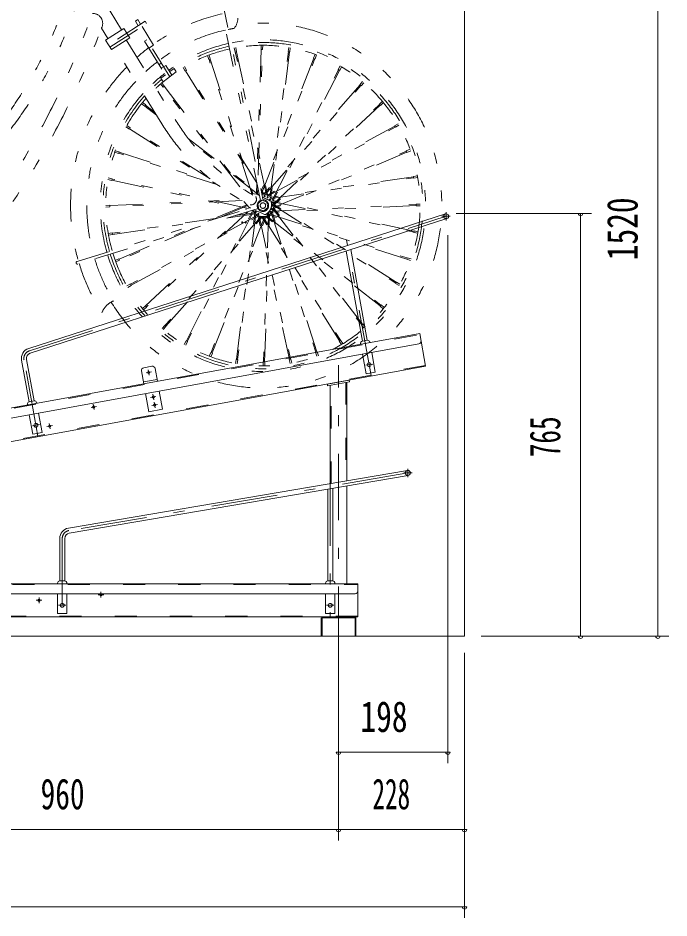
# Model space of a CAD drawing. Units: millimetres, scale not verified. Extents: x -5940 to 5940, y -6448 to 6448.
# Drawn here: x -605 to 573, y -5070 to -3441 of the extents above; entities that cross this region are included whole.
import ezdxf
from ezdxf.enums import TextEntityAlignment as Align

# ---------------------------------------------------------------- set-up
doc = ezdxf.new("R2010")
doc.units = ezdxf.units.MM
doc.header["$LTSCALE"] = 10
for name, pattern in [('USER2', [10, 4, -6]), ('USER3', [24, 12, -5, 2, -5]), ('USER4', [25, 6, -5, 2, -5, 2, -5])]:
    doc.linetypes.add(name, pattern=pattern)
doc.layers.add('0-0_0', color=7, linetype='Continuous')
for name, color, linetype, lineweight in [('0-2_2-0BOLD', 7, 'Continuous', 18), ('0-3_2-1HIDDEN', 3, 'USER2', 18), ('0-4_2-2CENTER', 3, 'USER3', 18), ('0-5_2-5DIM', 3, 'Continuous', 18), ('0-6_2-6HATCH', 2, 'USER4', 18)]:
    doc.layers.add(name, color=color, linetype=linetype, lineweight=lineweight)
doc.styles.add('ＭＳ ゴシック', font='')
doc.styles.get('ＭＳ ゴシック').set_extended_font_data('MS Gothic')

# ---------------------------------------------------------------- blocks, each defined once
blk = doc.blocks.new('ｊｊ2')
at = {"layer": '0-6_2-6HATCH'}
for p, q in [((4869.11, -11824.15), (4795.51, -11706.85)), ((5125.48, -12132.79), (5048.35, -11762.98)), ((5053.24, -11761.96), (5130.38, -12131.77)), ((4898.76, -11805.55), (4904.07, -11814.02)), ((4843.7, -11840.09), (4831.86, -11821.24)), ((4957.85, -11909.14), (4902.49, -11820.91)), ((4877.62, -11842.42), (4968.13, -11986.68)), ((4943.29, -11994.12), (4856.44, -11855.71)), ((5076.82, -11857), (5078.45, -11864.31)), ((5129.51, -11859.57), (5129.77, -11852.09)), ((5176.63, -11863.44), (5177.6, -11856.01)), ((5030.03, -11877.83), (5027.68, -11870.6)), ((5136.85, -12123.47), (5078.95, -11864.22)), ((5080.92, -11863.86), (5139.12, -12124.46)), ((5127.01, -11859.58), (5119.41, -12079.2)), ((5121.13, -12087.43), (5129.01, -11859.57)), ((5142.87, -12126.95), (5177.12, -11863.52)), ((5179.1, -11863.86), (5144.66, -12128.65)), ((5229.03, -11869.5), (5226.23, -11876.45)), ((4942.35, -11884.44), (4938.12, -11887.1)), ((4984.99, -11890.78), (4989.09, -11897.19)), ((5109.44, -12120.33), (5030.51, -11877.66)), ((5032.38, -11876.96), (5111.67, -12120.71)), ((5223.87, -11875.61), (5127, -12115.59)), ((5127.74, -12119.12), (5225.76, -11876.28)), ((5269.18, -11896.2), (5272.63, -11889.55)), ((4986.93, -11898.45), (5120.03, -12106.65)), ((5118.88, -12101.14), (4988.66, -11897.44)), ((5147.33, -12132.27), (5269.62, -11896.45)), ((5271.36, -11897.44), (5148.44, -12134.49)), ((4945.62, -11927.97), (4940.94, -11921.98)), ((5309.41, -11923.79), (5130.81, -12122.28)), ((5316.35, -11919.82), (5311.34, -11925.39)), ((5087.29, -12108.36), (4946.01, -11927.65)), ((4947.53, -11926.35), (5092.42, -12111.68)), ((5133.27, -12122.53), (5310.96, -11925.07)), ((5344.95, -11958.64), (5350.47, -11953.57)), ((4933.37, -11978.31), (4912.17, -11962.09)), ((4913.45, -11960.55), (4930.34, -11973.47)), ((5149.71, -12138.79), (5345.28, -11959.02)), ((5346.57, -11960.55), (5149.99, -12141.26)), ((4884.94, -12001.35), (4878.59, -11997.39)), ((4883.7, -12003.53), (5050.94, -12107.95)), ((5032.52, -12094.09), (4884.69, -12001.79)), ((5373.32, -11998.33), (5137.6, -12123.76)), ((5139.83, -12124.84), (5374.33, -12000.05)), ((5374.58, -12000.48), (5381.19, -11996.97)), ((4991.95, -12020.59), (5122.98, -12120.81)), ((5123.17, -12123.47), (4997.13, -12027.07)), ((4863.52, -12047.94), (4856.37, -12045.7)), ((5046.56, -12104.81), (4863.68, -12047.47)), ((4864.36, -12045.58), (5041.65, -12101.17)), ((5395.66, -12045.58), (5149.13, -12148.15)), ((5149.71, -12145.74), (5394.97, -12043.7)), ((5394.79, -12043.23), (5401.71, -12040.35)), ((4844.2, -12092.12), (4851.52, -12093.67)), ((4851.1, -12096.14), (5099.54, -12148.86)), ((5103.51, -12147.66), (4851.44, -12094.16)), ((5117.94, -12121.78), (5118.68, -12100.2)), ((5407.88, -12090.22), (5143.47, -12127.47)), ((5145.19, -12129.25), (5408.24, -12092.19)), ((5415.74, -12091.64), (5408.33, -12092.68)), ((5121.82, -12122.44), (5105.54, -12119.67)), ((5120.4, -12108.43), (5119.93, -12122.12)), ((5126.46, -12112.99), (5132.49, -12122.42)), ((5130.01, -12122.27), (5127.61, -12118.51)), ((4847.31, -12142.27), (5088.19, -12131.37)), ((5091.57, -12133.22), (4847.32, -12144.27)), ((5094.97, -12135.04), (5104.56, -12145.52)), ((5408.92, -12188.39), (5147.72, -12132.96)), ((5148.73, -12135.22), (5408.58, -12190.37)), ((4786.86, -12243.28), (5119.53, -12142.82)), ((5120.97, -12147.61), (4788.31, -12248.07)), ((4847.32, -12144.77), (4839.84, -12145.11)), ((4988.66, -12387.09), (5111.34, -12150.51)), ((5112.69, -12152.26), (4990.4, -12388.09)), ((5100.25, -12140.81), (5040.19, -12165.8)), ((5050.61, -12163.63), (5101.68, -12142.38)), ((5109.69, -12151.01), (5112.3, -12151.57)), ((5138.44, -12160.87), (5149.53, -12136.26)), ((5412.71, -12142.26), (5145.96, -12154.33)), ((5147.33, -12152.27), (5412.7, -12140.26)), ((5148.88, -12148.9), (5312.49, -12358.18)), ((5314.02, -12356.88), (5149.55, -12146.52)), ((5376.32, -12281.01), (5149.83, -12139.58)), ((5150.01, -12142.05), (5375.33, -12282.75)), ((5412.7, -12139.76), (5420.18, -12139.42)), ((5046.26, -12164.95), (4851.78, -12192.34)), ((4852.15, -12194.31), (5033.72, -12168.73)), ((5120.2, -12159.69), (4885.69, -12284.48)), ((4886.7, -12286.21), (5122.43, -12160.77)), ((4913.45, -12323.98), (5097.67, -12154.64)), ((5102.07, -12153.32), (4914.75, -12325.51)), ((5126.75, -12162), (4949.07, -12359.47)), ((4950.61, -12360.74), (5129.21, -12162.25)), ((5133.7, -12161.92), (5034.27, -12408.26)), ((5036.15, -12408.93), (5136.1, -12161.32)), ((5066.14, -12164.16), (5116.56, -12157.06)), ((5114.83, -12155.29), (5078.68, -12160.38)), ((5080.93, -12420.67), (5115.36, -12155.88)), ((5117.15, -12157.58), (5082.9, -12421.01)), ((5179.11, -12420.67), (5120.9, -12160.07)), ((5123.17, -12161.06), (5181.07, -12420.31)), ((5271.36, -12387.09), (5127.54, -12162.11)), ((5130.01, -12162.27), (5273.09, -12386.08)), ((5140.2, -12159.48), (5131.01, -12424.96)), ((5133.01, -12424.95), (5142.25, -12158.09)), ((5346.58, -12323.98), (5134.47, -12161.76)), ((5136.85, -12161.06), (5347.85, -12322.44)), ((5395.66, -12238.95), (5140.87, -12159.06)), ((5142.87, -12157.59), (5396.34, -12237.07)), ((5145.47, -12154.96), (5227.64, -12407.57)), ((5229.52, -12406.87), (5146.92, -12152.95)), ((5004.83, -12182.68), (4865.06, -12240.84)), ((4844.28, -12192.89), (4851.69, -12191.85)), ((4864.36, -12238.96), (4985.85, -12188.41)), ((5415.82, -12192.42), (5408.5, -12190.86)), ((4858.32, -12244.18), (4865.23, -12241.3)), ((5396.51, -12236.6), (5403.65, -12238.84)), ((4885.44, -12284.05), (4878.83, -12287.57)), ((5375.09, -12283.18), (5381.44, -12287.15)), ((4915.07, -12325.89), (4909.56, -12330.96)), ((5348.17, -12322.06), (5354.12, -12326.6)), ((4943.67, -12364.71), (4948.68, -12359.15)), ((5316.72, -12364.4), (5312.11, -12358.5)), ((4990.84, -12388.33), (4987.39, -12394.98)), ((5277.56, -12392.14), (5273.53, -12385.83)), ((5030.99, -12415.03), (5033.79, -12408.09)), ((5229.49, -12414.86), (5227.17, -12407.74)), ((5083.39, -12421.09), (5082.42, -12428.52)), ((5130.25, -12432.45), (5130.51, -12424.96)), ((5183.2, -12427.53), (5181.57, -12420.22))]:
    blk.add_line(p, q, dxfattribs=at)
for points in [[(4847.43, -11855.46), (4915.2, -11812.94), (4912.54, -11808.7), (4844.78, -11851.22)], [(4899.83, -11816.68), (4894.52, -11808.21), (4898.76, -11805.55)], [(4906.73, -11818.25), (4927.99, -11852.14), (4919.52, -11857.45)], [(4915.78, -11842.09), (4911.55, -11844.75), (4953.82, -11912.11)], [(5078.45, -11864.31), (5081.41, -11863.77), (5079.75, -11856.35)], [(5126.77, -11851.98), (5126.51, -11859.59), (5129.51, -11859.57)], [(5180.57, -11856.4), (5179.59, -11863.95), (5176.63, -11863.44)], [(5030.54, -11869.67), (5032.85, -11876.79), (5030.03, -11877.83)], [(5226.23, -11876.45), (5223.4, -11875.44), (5226.25, -11868.38)], [(4961.88, -11906.16), (4950.88, -11888.62), (4942.22, -11893.64)], [(5275.29, -11890.93), (5271.79, -11897.69), (5269.18, -11896.2)], [(4949.82, -11905.74), (4941.75, -11911.7), (4945.75, -11918.07), (4969.95, -11900.2)], [(4969.95, -11900.2), (4965.95, -11893.83), (4957.89, -11899.78)], [(4989.09, -11897.19), (4986.5, -11898.71), (4982.47, -11892.4)], [(4943.3, -11920.13), (4947.91, -11926.03), (4945.62, -11927.97)], [(5311.34, -11925.39), (5309.03, -11923.47), (5314.12, -11917.81)], [(4905.9, -11957.93), (4911.85, -11962.48), (4913.77, -11960.17), (4907.72, -11955.55)], [(5352.49, -11955.78), (5346.89, -11960.93), (5344.95, -11958.64)], [(4877, -11999.93), (4883.45, -12003.96), (4884.94, -12001.35)], [(5379.78, -11994.32), (5373.07, -11997.89), (5374.58, -12000.48)], [(4857.27, -12042.83), (4864.53, -12045.11), (4863.52, -12047.94)], [(5402.86, -12043.12), (5395.83, -12046.04), (5394.79, -12043.23)], [(4851.52, -12093.67), (4851.02, -12096.63), (4843.57, -12095.05)], [(5408.33, -12092.68), (5407.79, -12089.73), (5415.32, -12088.67)], [(4839.71, -12142.11), (4847.31, -12141.77), (4847.32, -12144.77)], [(5420.31, -12142.42), (5412.71, -12142.76), (5412.7, -12139.76)], [(4851.69, -12191.85), (4852.23, -12194.8), (4844.7, -12195.87)], [(5408.5, -12190.86), (5409, -12187.9), (5416.45, -12189.48)], [(4865.23, -12241.3), (4864.19, -12238.49), (4857.16, -12241.41)], [(5402.75, -12241.7), (5395.49, -12239.42), (5396.51, -12236.6)], [(5383.03, -12284.6), (5376.57, -12280.57), (5375.09, -12283.18)], [(4880.24, -12290.22), (4886.96, -12286.64), (4885.44, -12284.05)], [(4907.53, -12328.75), (4913.13, -12323.6), (4915.07, -12325.89)], [(5352.3, -12328.99), (5346.25, -12324.36), (5348.17, -12322.06)], [(4948.68, -12359.15), (4950.99, -12361.06), (4945.9, -12366.72)], [(5312.11, -12358.5), (5314.4, -12356.56), (5319.09, -12362.55)], [(4984.73, -12393.6), (4988.23, -12386.84), (4990.84, -12388.33)], [(5273.53, -12385.83), (5270.93, -12387.34), (5275.03, -12393.75)], [(5033.79, -12408.09), (5036.62, -12409.1), (5033.77, -12416.15)], [(5227.17, -12407.74), (5229.99, -12406.7), (5232.34, -12413.94)], [(5079.45, -12428.13), (5080.43, -12420.58), (5083.39, -12421.09)], [(5130.51, -12424.96), (5133.51, -12424.94), (5133.25, -12432.55)], [(5181.57, -12420.22), (5178.61, -12420.76), (5180.27, -12428.18)]]:
    blk.add_lwpolyline(points, dxfattribs=at)
for points in [[(4839.46, -11842.75), (4873.35, -11821.49), (4883.97, -11838.43), (4850.09, -11859.69)], [(5139.25, -12145.57), (5131.77, -12151.92), (5122.53, -12148.61), (5120.77, -12138.96), (5128.25, -12132.61), (5137.5, -12135.92)]]:
    blk.add_lwpolyline(points, close=True, dxfattribs=at)
for centre, radius in [((5130.01, -12142.27), 10.5), ((5132.96, -12125.02), 1), ((5138.68, -12127.06), 1), ((5143.36, -12130.95), 1), ((5146.42, -12136.19), 1), ((5130.01, -12142.27), 5), ((5143.48, -12153.44), 1), ((5146.49, -12148.16), 1), ((5147.51, -12142.17), 1), ((5116.67, -12153.59), 1), ((5121.34, -12157.47), 1), ((5138.84, -12157.37), 1)]:
    blk.add_circle(centre, radius, dxfattribs=at)
for centre, radius, start, end in [((4064.87, -11535.64), 739.5, 302.91849, 344.42796), ((4064.87, -11535.64), 760.5, 302.84097, 343.00319), ((3417.76, -11284.61), 1487.5, 321.66478, 339.95148), ((4816.11, -11812.52), 18, 331.05298, 93.15857), ((5130.01, -12142.27), 355.2, 102.18501, 124.83725), ((5053.81, -11802.15), 30, 319.93584, 358.94864), ((3417.76, -11284.61), 1512.5, 321.62996, 339.21928), ((5130.01, -12142.27), 330.2, 211.90643, 98.62029), ((5130.01, -12142.27), 325.2, 102.22231, 125.972), ((5130.01, -12142.27), 325.2, 99.42389, 101.34135), ((5130.01, -12142.27), 300.2, 197.28043, 101.30469), ((5130.01, -12142.27), 295.2, 197.28845, 101.29655), ((5130.01, -12142.27), 290.2, 197.29677, 101.28815), ((5130.01, -12142.27), 355.2, 126.45345, 130.91991), ((5130.01, -12142.27), 300.2, 102.259, 125.3382), ((5130.01, -12142.27), 295.2, 102.26701, 123.45035), ((5130.01, -12142.27), 290.2, 102.27533, 123.47346), ((5130.01, -12142.27), 355.2, 135.02707, 196.3999), ((5130.01, -12142.27), 325.2, 126.85544, 131.74046), ((5130.01, -12142.27), 300.2, 127.25198, 132.55144), ((5130.01, -12142.27), 325.2, 136.24278, 196.36278), ((5130.01, -12142.27), 295.2, 129.29178, 132.73033), ((5130.01, -12142.27), 290.2, 129.41621, 132.91553), ((5130.01, -12142.27), 300.2, 137.44781, 196.32611), ((5130.01, -12142.27), 295.2, 137.71417, 196.31796), ((5130.01, -12142.27), 290.2, 137.99008, 196.30956), ((5306.96, -11774.08), 400, 212.10625, 241.59892), ((5282.12, -11781.52), 400, 212.10625, 243.89972), ((5108.03, -12130.91), 10, 259.09418, 29.84842), ((5130.01, -12142.27), 20, 203.98308, 94.60013), ((5306.96, -11774.08), 395, 241.79362, 242.34769), ((5306.96, -11774.08), 395, 243.2805, 245.79729), ((5125.97, -12140.45), 20, 294.77478, 17.7146), ((5282.12, -11781.52), 405, 243.99652, 244.36021), ((5282.12, -11781.52), 405, 245.41913, 248.60184), ((4787.59, -12245.67), 2.5, 106.80627, 286.80626), ((5130.01, -12142.27), 355.2, 197.20645, 213.1143), ((5130.01, -12142.27), 325.2, 197.24373, 211.99695), ((4869.49, -12351.55), 40, 112.44263, 157.61142)]:
    blk.add_arc(centre, radius, start, end, dxfattribs=at)

msp = doc.modelspace()

# ---------------------------------------------------------------- linework, layer by layer
at = {"layer": '0-2_2-0BOLD'}
for p, q in [((202.6, -4560.42), (202.6, -2922.76)), ((167.91, -3795.9), (-586.1, -4039.47)), ((-583.33, -4048.03), (170.68, -3804.46)), ((-1182.78, -4268.09), (119.83, -4031.26)), ((14.6, -4031.08), (14.78, -4032.06)), ((31.51, -4029.02), (31.33, -4028.04)), ((-590.1, -4059.34), (-576.44, -4134.47)), ((-377.96, -4074.5), (-363.21, -4071.82)), ((-377.79, -4103.44), (-381.99, -4080.32)), ((-357.39, -4075.84), (-353.19, -4098.97)), ((-353.81, -4095.52), (-378.41, -4099.99)), ((-10.4, -4100.92), (-10.4, -4279.14)), ((-368.57, -4154.11), (-374.57, -4121.15)), ((-40.4, -4106.37), (-40.4, -4284.24)), ((-571.79, -4137.69), (-571.61, -4138.68)), ((-588.51, -4140.73), (-588.33, -4141.72)), ((-585.11, -4159.43), (-578.67, -4194.85)), ((-514.08, -4364.73), (99.35, -4260.49)), ((100.86, -4269.36), (-512.57, -4373.61)), ((-10.4, -4288.27), (-10.4, -4465.42)), ((9.6, -4465.42), (-1415.4, -4465.42)), ((-533.9, -4464.42), (-533.9, -4465.42)), ((-516.9, -4465.42), (-516.9, -4464.42)), ((-48.9, -4465.42), (-48.9, -4464.42)), ((-31.9, -4464.42), (-31.9, -4465.42)), ((-1410.4, -4483.42), (4.6, -4483.42)), ((-56.9, -4560.42), (-56.9, -4527.02)), ((-55.3, -4527.02), (-55.3, -4560.42)), ((6.1, -4560.42), (6.1, -4527.02)), ((202.6, -4560.42), (-1796.56, -4560.42))]:
    msp.add_line(p, q, dxfattribs=at)
for points in [[(-3.18, -3860.62), (26.67, -4024.82), (17.82, -4026.43), (-11.82, -3863.41)], [(-1296.71, -4331.5), (132.26, -4071.68), (121.53, -4012.65), (-1226.37, -4257.73), (-1250.52, -4292.61), (-1302.08, -4301.98)], [(34.72, -4046.73), (41.16, -4082.15), (24.44, -4085.19), (18, -4049.77)], [(-576.44, -4134.47), (-585.29, -4136.08), (-598.95, -4060.95)], [(-349.97, -4116.67), (-343.98, -4149.63), (-368.57, -4154.11)], [(-578.67, -4194.85), (-561.95, -4191.81), (-568.39, -4156.39)], [(-35.9, -4292.6), (-35.9, -4460.42), (-44.9, -4460.42), (-44.9, -4294.13)], [(-520.9, -4383.47), (-520.9, -4460.42), (-529.9, -4460.42), (-529.9, -4383.47)], [(9.6, -4465.42), (9.6, -4525.42), (-1465.4, -4525.42), (-1465.4, -4515.42), (-1415.4, -4465.42), (-1415.4, -4478.42)], [(-516.9, -4483.42), (-516.9, -4519.42), (-533.9, -4519.42), (-533.9, -4483.42)], [(-48.9, -4483.42), (-48.9, -4519.42), (-31.9, -4519.42), (-31.9, -4483.42)], [(-55.3, -4527.02), (4.5, -4527.02), (4.5, -4560.42)]]:
    msp.add_lwpolyline(points, dxfattribs=at)
msp.add_lwpolyline([(-6.29, -4096.92), (-5.72, -4100.07), (-45.08, -4107.22), (-45.65, -4104.08)], close=True, dxfattribs=at)
for centre, radius in [((30.12, -4068.91), 3.5), ((-368.8, -4083), 2), ((-360.75, -4127.27), 2.1), ((-468.26, -4145.3), 2.1), ((-358.06, -4142.03), 2.1), ((-572.99, -4178.57), 3.5), ((-548.31, -4180.18), 2.1), ((-567.4, -4495.42), 2.1), ((-455.4, -4485.42), 2.1), ((-525.4, -4504.42), 3.5), ((-40.4, -4504.42), 3.5)]:
    msp.add_circle(centre, radius, dxfattribs=at)
for centre, radius, start, end in [((169.29, -3800.18), 4.5, 287.9023, 107.9023), ((-580.26, -4057.55), 19, 107.9023, 190.30484), ((18.54, -4030.36), 4, 100.30486, 190.30484), ((27.39, -4028.75), 4, 10.30486, 100.30486), ((118.94, -4026.34), 5, 280.30486, 10.30486), ((-580.26, -4057.55), 10, 107.9023, 190.30484), ((-362.31, -4076.74), 5, 10.30486, 100.30486), ((-377.07, -4079.42), 5, 100.30486, 190.30484), ((-584.58, -4140.02), 4, 100.30486, 190.30484), ((-575.72, -4138.41), 4, 10.30486, 100.30486), ((100.1, -4264.92), 4.5, 279.64491, 99.64491), ((-510.9, -4383.47), 19, 99.64491, 180), ((-510.9, -4383.47), 10, 99.64491, 180), ((-529.9, -4464.42), 4, 90, 180), ((-520.9, -4464.42), 4, 0, 90), ((-44.9, -4464.42), 4, 90, 180), ((-35.9, -4464.42), 4, 0, 90), ((4.6, -4478.42), 5, 270, 0), ((-55.3, -4527.02), 1.6, 90, 180), ((4.5, -4527.02), 1.6, 0, 90)]:
    msp.add_arc(centre, radius, start, end, dxfattribs=at)
at = {"layer": '0-3_2-1HIDDEN'}
for p, q in [((-1202.87, -4255.08), (121.81, -4014.23)), ((131.98, -4070.11), (-1297, -4329.92)), ((-12, -4101.21), (-12, -4279.14)), ((-38.8, -4284.24), (-38.8, -4106.08)), ((-1415.4, -4467.02), (9.6, -4467.02)), ((9.6, -4523.82), (-1465.4, -4523.82))]:
    msp.add_line(p, q, dxfattribs=at)
for centre, start, end in [((169.29, -3800.18), 107.90305, 287.90305), ((100.1, -4264.92), 99.64326, 279.64252)]:
    msp.add_arc(centre, 4.5, start, end, dxfattribs=at)
at = {"layer": '0-4_2-2CENTER'}
for p, q in [((169.29, -3792.68), (169.29, -3807.68)), ((-584.72, -4043.75), (169.29, -3800.18)), ((176.79, -3800.18), (161.79, -3800.18)), ((33.7, -4088.59), (-10.84, -3843.63)), ((-569.42, -4198.25), (-594.53, -4060.14)), ((-25.4, -4590.42), (-25.4, -4069.86)), ((23.72, -4070.07), (36.51, -4067.75)), ((-363.88, -4082.1), (-373.72, -4083.89)), ((-367.9, -4087.92), (-369.69, -4078.08)), ((-365.76, -4128.19), (-355.73, -4126.36)), ((-359.83, -4132.29), (-361.66, -4122.26)), ((-357.15, -4147.05), (-358.97, -4137.01)), ((-473.27, -4146.21), (-463.24, -4144.38)), ((-467.34, -4150.31), (-469.17, -4140.28)), ((-363.08, -4142.94), (-353.04, -4141.12)), ((-566.6, -4177.41), (-579.39, -4179.73)), ((-543.29, -4179.27), (-553.33, -4181.09)), ((-547.39, -4185.2), (-549.22, -4175.16)), ((100.1, -4264.92), (-513.33, -4369.17)), ((107.6, -4264.92), (92.6, -4264.92)), ((100.1, -4257.42), (100.1, -4272.42)), ((-40.4, -4277), (-40.4, -4524.42)), ((-525.4, -4383.47), (-525.4, -4524.42)), ((-562.3, -4495.42), (-572.5, -4495.42)), ((-567.4, -4500.52), (-567.4, -4490.32)), ((-460.5, -4485.42), (-450.3, -4485.42)), ((-455.4, -4490.52), (-455.4, -4480.32)), ((-531.9, -4504.42), (-518.9, -4504.42)), ((-33.9, -4504.42), (-46.9, -4504.42))]:
    msp.add_line(p, q, dxfattribs=at)
for centre, start, end in [((-580.26, -4057.55), 107.90256, 190.30472), ((-510.9, -4383.47), 99.6451, 180)]:
    msp.add_arc(centre, 14.5, start, end, dxfattribs=at)
at = {"layer": '0-5_2-5DIM'}
for p, q in [((552.6, -4560.42), (552.6, -3040.42)), ((187.41, -3795.42), (432.6, -3795.42)), ((416.6, -3795.42), (408.6, -3795.42)), ((412.6, -3795.42), (412.6, -4560.42)), ((172.6, -3834.66), (172.6, -4790.42)), ((572.6, -4560.42), (232.6, -4560.42)), ((416.6, -4560.42), (408.6, -4560.42)), ((556.6, -4560.42), (548.6, -4560.42)), ((-25.4, -4930.42), (-25.4, -4590.42)), ((202.6, -4590.42), (202.6, -5070.42)), ((-21.4, -4770.42), (-29.4, -4770.42)), ((172.6, -4770.42), (-25.4, -4770.42)), ((176.6, -4770.42), (168.6, -4770.42)), ((-1622.4, -4910.42), (202.6, -4910.42)), ((-21.4, -4910.42), (-29.4, -4910.42)), ((206.6, -4910.42), (198.6, -4910.42)), ((202.6, -5050.42), (-1622.4, -5050.42)), ((206.6, -5050.42), (198.6, -5050.42))]:
    msp.add_line(p, q, dxfattribs=at)
for centre in [(412.6, -3795.42), (412.6, -4560.42), (552.6, -4560.42), (-25.4, -4770.42), (172.6, -4770.42), (-25.4, -4910.42), (202.6, -4910.42), (202.6, -5050.42)]:
    msp.add_arc(centre, 4, 180, 0, dxfattribs=at)
at = {"layer": '0-6_2-6HATCH'}
for centre in [(-199.55, -3811.49), (-193.48, -3811.46)]:
    msp.add_circle(centre, 1, dxfattribs=at)

# ---------------------------------------------------------------- block references
at = {"layer": '0-0_0', "xscale": 0.98}
msp.add_blockref('ｊｊ2', (-5189.62, 8361.3), dxfattribs=at)

# ---------------------------------------------------------------- texts
at = {"layer": '0-5_2-5DIM', "color": 7, "style": 'ＭＳ ゴシック'}
for s, width, p in [('1520', 0.75, (532.6, -3879.91)), ('765', 0.65, (392.6, -4236.44))]:
    msp.add_text(s, height=55.72, rotation=90, dxfattribs=dict(at, width=width)).set_placement(p, align=Align.BOTTOM_LEFT)
for s, width, p in [('198', 0.75, (14.2, -4750.42)), ('960', 0.7, (-564.55, -4890.42)), ('228', 0.6, (35.96, -4890.42))]:
    msp.add_text(s, height=55.72, dxfattribs=dict(at, width=width)).set_placement(p, align=Align.BOTTOM_LEFT)

doc.saveas('drawing.dxf')
